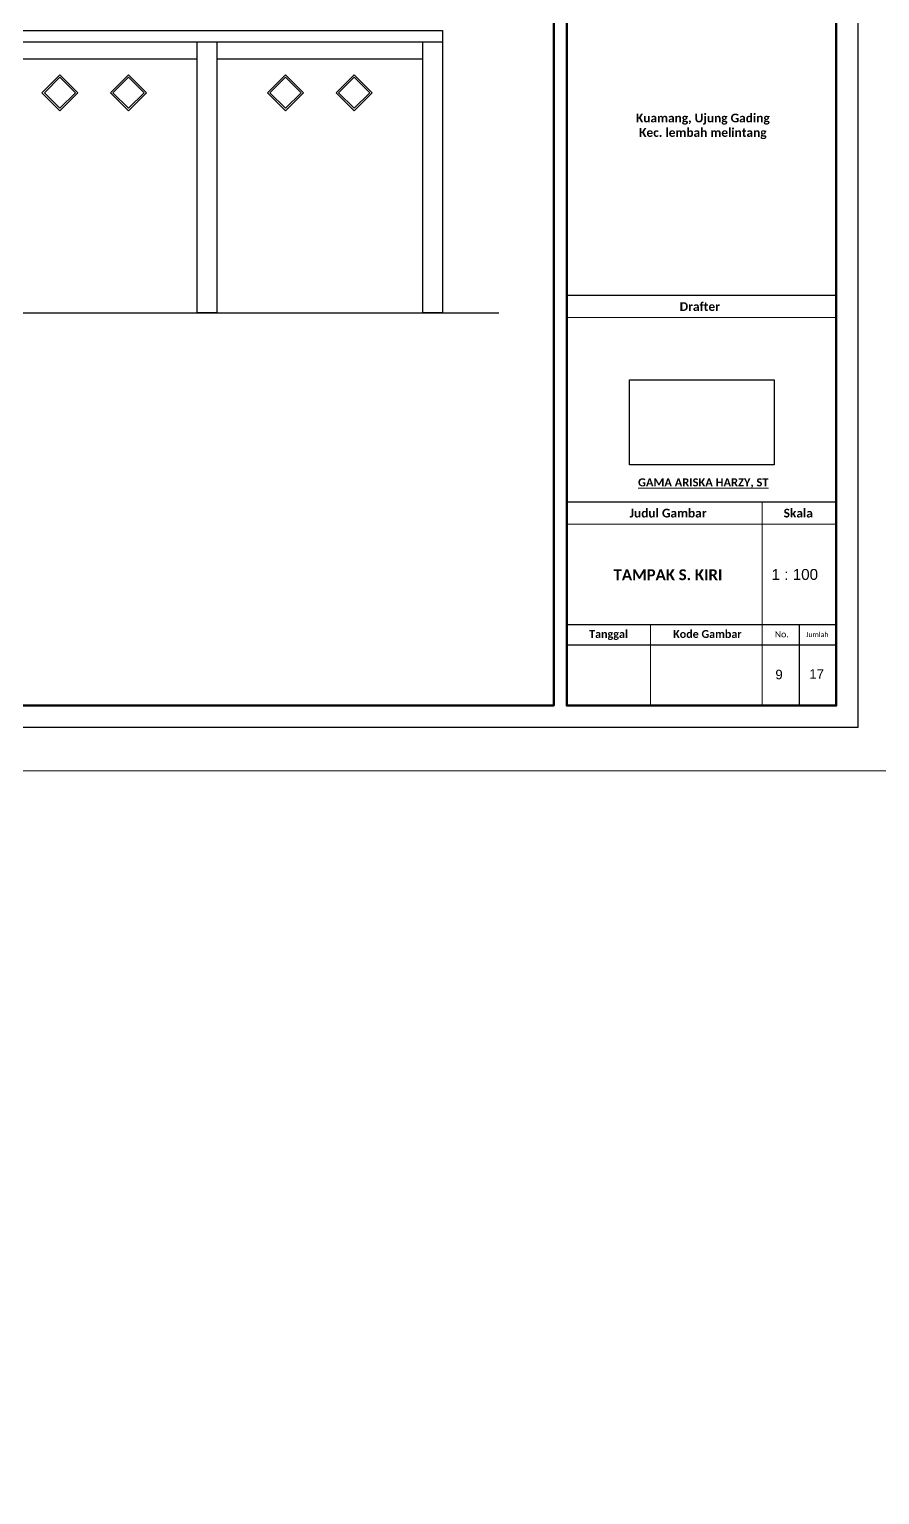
# Model space of a CAD drawing. Header units: centimetres. Extents: x -377343 to 693706, y 194584 to 813780.
# Drawn here: x 179205 to 180713, y 497226 to 499822 of the extents above; entities that cross this region are included whole.
import ezdxf

# ---------------------------------------------------------------- set-up
doc = ezdxf.new("R2010")
doc.units = ezdxf.units.CM
for name, color, linetype, lineweight in [('a. line t', 7, 'Continuous', 50), ('Kertas', 252, 'Continuous', 20), ('Legenda', 252, 'Continuous', 20)]:
    doc.layers.add(name, color=color, linetype=linetype, lineweight=lineweight)
doc.layers.add('Layer1', color=7, linetype='Continuous')
doc.layers.add('PIPA', color=11, linetype='Continuous')
doc.styles.get("Standard").update_dxf_attribs({"font": 'arial.ttf'})
picture_1 = doc.add_image_def('image1.jpg', size_in_pixel=(603, 1024))

msp = doc.modelspace()

# ---------------------------------------------------------------- linework, layer by layer
at = {"layer": 'Kertas'}
msp.add_lwpolyline([(177553.804, 500796.755), (180751.147, 500796.755), (180751.147, 498508.536), (177553.804, 498508.536)], close=True, dxfattribs=at)
at = {"layer": 'Layer1'}
for p, q in [((177902.514, 499819.889), (179937.514, 499819.889)), ((177937.514, 499799.889), (179937.514, 499799.889)), ((179937.514, 499819.889), (179937.514, 499319.889)), ((179137.514, 499769.889), (179502.514, 499769.889)), ((179537.514, 499769.889), (179902.514, 499769.889)), ((177802.514, 499319.889), (180037.514, 499319.889))]:
    msp.add_line(p, q, dxfattribs=at)
for points in [[(179502.514, 499799.889), (179537.514, 499799.889), (179537.514, 499319.889), (179502.514, 499319.889)], [(179902.514, 499799.889), (179937.514, 499799.889), (179937.514, 499319.889), (179902.514, 499319.889)], [(179259.181, 499678.07), (179291, 499709.889), (179259.181, 499741.709), (179227.361, 499709.889)], [(179259.181, 499682.312), (179286.758, 499709.889), (179259.181, 499737.466), (179231.603, 499709.889)], [(179380.847, 499678.07), (179412.667, 499709.889), (179380.847, 499741.709), (179349.027, 499709.889)], [(179380.847, 499682.312), (179408.424, 499709.889), (179380.847, 499737.466), (179353.27, 499709.889)], [(179659.181, 499678.07), (179691, 499709.889), (179659.181, 499741.709), (179627.361, 499709.889)], [(179659.181, 499682.312), (179686.758, 499709.889), (179659.181, 499737.466), (179631.603, 499709.889)], [(179780.847, 499678.07), (179812.667, 499709.889), (179780.847, 499741.709), (179749.027, 499709.889)], [(179780.847, 499682.312), (179808.424, 499709.889), (179780.847, 499737.466), (179753.27, 499709.889)]]:
    msp.add_lwpolyline(points, close=True, dxfattribs=at)
at = {"layer": 'Legenda', "color": 1, "lineweight": 30}
for p, q in [((180635.998, 499350.417), (180158.323, 499350.417)), ((180635.581, 498984.302), (180157.905, 498984.302)), ((180635.581, 498767.481), (180157.905, 498767.481)), ((180569.809, 498767.481), (180569.809, 498624.103)), ((180635.581, 498731.079), (180157.905, 498731.079))]:
    msp.add_line(p, q, dxfattribs=at)
at = {"layer": 'Legenda', "color": 1, "lineweight": 20}
for p, q in [((180635.998, 499311.895), (180158.323, 499311.895)), ((180504.038, 498984.302), (180504.038, 498624.103)), ((180157.905, 498945.78), (180635.581, 498945.78)), ((180306.018, 498767.481), (180306.018, 498624.103))]:
    msp.add_line(p, q, dxfattribs=at)
at = {"layer": 'Legenda', "color": 5, "lineweight": 30}
msp.add_lwpolyline([(177669.371, 500681.188), (180674.103, 500681.188), (180674.103, 498585.58), (177669.371, 498585.58)], close=True, dxfattribs=at)
at = {"layer": 'Legenda', "color": 1, "lineweight": 50}
for points in [[(177707.893, 500642.666), (180134.792, 500642.666), (180134.792, 498624.103), (177707.893, 498624.103)], [(180157.905, 500642.666), (180635.581, 500642.666), (180635.581, 498624.103), (180157.905, 498624.103)]]:
    msp.add_lwpolyline(points, close=True, dxfattribs=at)
at = {"layer": 'PIPA', "lineweight": 35, "extrusion": (0, 0.816497, 0.57735), "elevation": 193451.324}
msp.add_lwpolyline([(-421704.212, -325591.681), (-159560.265, -63447.734), (377343.333, -600351.331), (-158232.47, -1135927.133), (-693706.405, -600453.199), (-454216.825, -360963.619)], dxfattribs=at)

# ---------------------------------------------------------------- texts
at = {"layer": 'a. line t', "color": 2}
for s, height, p in [('1 : 100', 19.2611, (180521.025, 498846.845)), ('9 ', 16.8535, (180527.611, 498670.715)), ('17', 16.8535, (180587.716, 498671.657))]:
    msp.add_text(s, height=height, dxfattribs=at).set_placement(p)
at = {"layer": 'a. line t', "color": 2, "lineweight": 20, "attachment_point": 5}
for s, insert, char_height, width in [('{\\fCandara|b1|i0|c0|p34;Kuamang, Ujung Gading \\PKec. lembah melintang}', (180399.119, 499650.269), 15.40888, 417.68214), ('{\\fCandara|b1|i0|c0|p34;Drafter}', (180393.678, 499331.01), 15.40888, 477.67534), ('{\\fCandara|b1|i0|c0|p34;\\LGAMA ARISKA HARZY, ST}', (180399.808, 499018.124), 14.30651, 536.64761), ('{\\fCandara|b1|i0|c0|p34;Judul Gambar}', (180337.433, 498965.041), 15.40888, 315.88208), ('{\\fCandara|b1|i0|c0|p34;Skala}', (180568.176, 498965.041), 15.40888, 161.79326)]:
    msp.add_mtext(s, dxfattribs=dict(at, insert=insert, char_height=char_height, width=width))
at = {"layer": 'a. line t', "color": 2, "lineweight": 15, "insert": (180337.289, 498855.846), "char_height": 19.2611, "width": 432.6655, "attachment_point": 5}
msp.add_mtext('{\\fCandara|b1|i0|c0|p34;TAMPAK S. KIRI}', dxfattribs=at)
at = {"layer": 'a. line t', "color": 2, "attachment_point": 1}
for s, insert, char_height, width in [('{\\fCandara|b1|i0|c0|p34;Tanggal}', (180197.504, 498757.854), 13.86799, 242.63286), ('{\\fCandara|b1|i0|c0|p34;Kode Gambar}', (180346.347, 498757.854), 13.86799, 242.63286), ('{\\fCandara|b0|i0|c0|p34;No.}', (180526.627, 498756.056), 11.0944, 23.56078), ('{\\fCandara|b0|i0|c0|p34;Jumlah}', (180581.922, 498754.346), 8.87552, 42.16677)]:
    msp.add_mtext(s, dxfattribs=dict(at, insert=insert, char_height=char_height, width=width))

# ---------------------------------------------------------------- pictures from other files: only their frames are drawn
image = msp.add_image(picture_1, insert=(180525.422, 499050.605), size_in_units=(150.905, 256.264), rotation=90)
image.dxf.flags = 15

doc.saveas('drawing.dxf')
